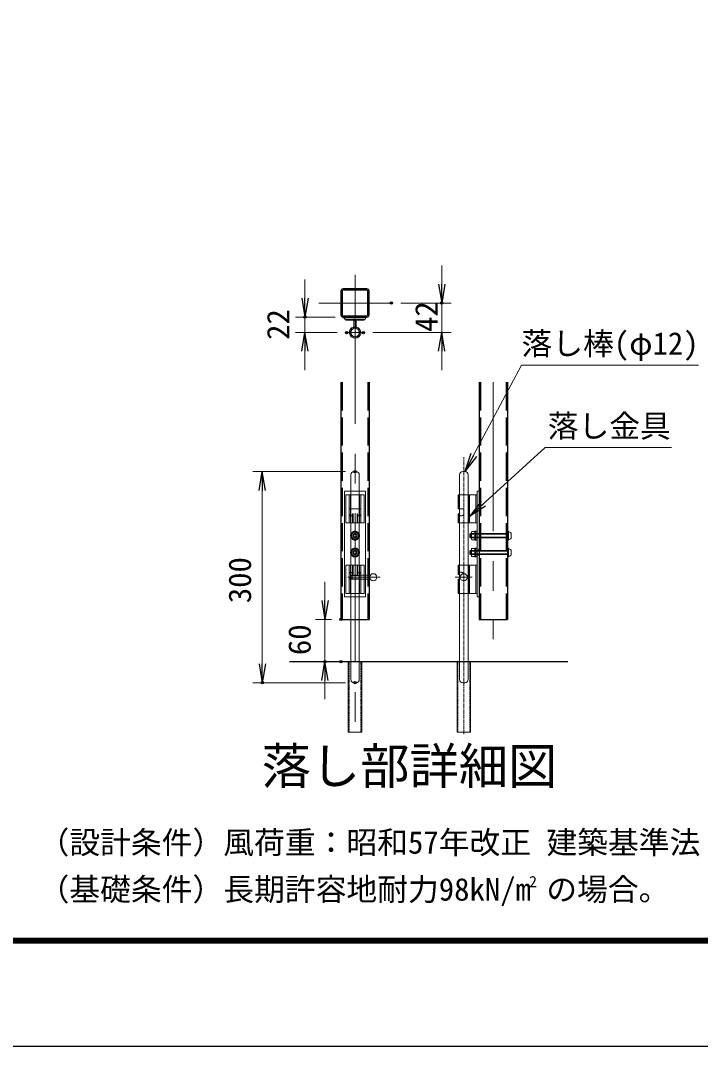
# Model space of a CAD drawing. Units: millimetres, scale not verified, with parts at other scales. Extents: x -4200 to 4200, y -2970 to 2970.
# Drawn here: x -621 to 828, y -2970 to -783 of the extents above; entities that cross this region are included whole.
import ezdxf
from ezdxf.enums import TextEntityAlignment as Align

# ---------------------------------------------------------------- set-up
doc = ezdxf.new("R2010")
doc.units = ezdxf.units.MM
doc.header["$LTSCALE"] = 10
doc.header["$PDMODE"] = 32
doc.header["$PDSIZE"] = 5
for name, pattern in [('DASHED', [7.5, 6, -1.5]), ('USER1', [50.8, 31.75, -6.35, 6.35, -6.35]), ('USER2', [0.375, 0.25, -0.125]), ('USER3', [1.125, 0.75, -0.125, 0.125, -0.125])]:
    doc.linetypes.add(name, pattern=pattern)
for name, color, linetype, lineweight in [('0-1_D-BMK', 2, 'USER1', 13), ('0-2_D-STR1', 1, 'Continuous', 25), ('0-3_D-STR4', 7, 'Continuous', 25), ('0-4_D-STR3', 3, 'Continuous', 13), ('0-5_D-STR-DIM', 7, 'Continuous', 13), ('0-7_Defpoints', 6, 'Continuous', 25), ('0-8_D-STR-TXT', 7, 'Continuous', 13), ('0-A_D-TTL-TXT', 7, 'Continuous', 25), ('0-B_D-TTL', 7, 'Continuous', 25)]:
    doc.layers.add(name, color=color, linetype=linetype, lineweight=lineweight)
doc.layers.add('0-6_0', color=7, linetype='Continuous')
doc.styles.add('ＭＳ ゴシック', font='')
doc.styles.get('ＭＳ ゴシック').set_extended_font_data('MS Gothic')

# ---------------------------------------------------------------- blocks, each defined once
blk = doc.blocks.new('_Open')
at = {"layer": '0-6_0'}
blk.add_line((-10, 1.667), (0, 0), dxfattribs=at)
blk.add_lwpolyline([(-10, -1.667), (0, 0), (-10, 0)], dxfattribs=at)

msp = doc.modelspace()

# ---------------------------------------------------------------- linework, layer by layer
at = {"layer": '0-1_D-BMK'}
for p, q in [((91.78, -1325.56), (91.78, -2304.16)), ((169.23, -1385.37), (14.32, -1385.37)), ((91.78, -1466.05), (91.78, -1407.54)), ((73.95, -1448.22), (109.6, -1448.22)), ((386.4, -1554.29), (386.4, -2101.9)), ((145.52, -1969.66), (76.28, -1969.66)), ((305.47, -1969.66), (341.62, -1969.66))]:
    msp.add_line(p, q, dxfattribs=at)
at = {"layer": '0-1_D-BMK', "linetype": 'USER3'}
msp.add_line((323.55, -2304.16), (323.55, -1714.21), dxfattribs=at)
at = {"layer": '0-2_D-STR1'}
for p, q in [((116.98, -1355.37), (66.58, -1355.37)), ((61.78, -1360.17), (61.78, -1410.57)), ((64.18, -1360.17), (64.18, -1410.57)), ((116.98, -1357.77), (66.58, -1357.77)), ((119.38, -1410.57), (119.38, -1360.17)), ((121.78, -1410.57), (121.78, -1360.17)), ((66.58, -1412.97), (116.98, -1412.97)), ((66.58, -1415.37), (116.98, -1415.37)), ((61.78, -1554.29), (61.78, -2059.66)), ((121.78, -1554.29), (121.78, -2059.66)), ((356.4, -1554.29), (356.4, -2059.66)), ((416.4, -1554.29), (416.4, -2059.66)), ((61.78, -2059.66), (121.78, -2059.66)), ((356.4, -2059.66), (416.4, -2059.66))]:
    msp.add_line(p, q, dxfattribs=at)
at = {"layer": '0-2_D-STR1', "linetype": 'DASHED'}
for p, q in [((64.18, -1554.29), (64.18, -2059.66)), ((119.38, -1554.29), (119.38, -2059.66)), ((358.8, -1554.29), (358.8, -2059.66)), ((414, -1554.29), (414, -2059.66))]:
    msp.add_line(p, q, dxfattribs=at)
at = {"layer": '0-2_D-STR1'}
for centre, radius, start, end in [((66.58, -1360.17), 4.8, 90, 180), ((116.98, -1360.17), 4.8, 0, 90), ((66.58, -1360.17), 2.4, 90, 180), ((116.98, -1360.17), 2.4, 0, 90), ((66.58, -1410.57), 4.8, 180, 270), ((66.58, -1410.57), 2.4, 180, 270), ((116.98, -1410.57), 4.8, 270, 0), ((116.98, -1410.57), 2.4, 270, 0)]:
    msp.add_arc(centre, radius, start, end, dxfattribs=at)
at = {"layer": '0-3_D-STR4'}
msp.add_line((-48.04, -2149.66), (545.04, -2149.66), dxfattribs=at)
at = {"layer": '0-4_D-STR3'}
for p, q in [((69.28, -1415.37), (114.28, -1415.37)), ((69.28, -1419.87), (69.28, -1415.37)), ((69.28, -1419.87), (114.28, -1419.87)), ((72.02, -1422.27), (72.02, -1419.87)), ((111.28, -1422.27), (111.28, -1419.87)), ((114.28, -1419.87), (114.28, -1415.37)), ((72.28, -1422.27), (88.18, -1422.27)), ((77.53, -1422.27), (88.18, -1422.27)), ((89.38, -1435.37), (89.38, -1423.47)), ((91.78, -1435.37), (91.78, -1423.47)), ((94.18, -1435.37), (94.18, -1423.47)), ((95.38, -1422.27), (111.28, -1422.27)), ((89.53, -1744.66), (94.03, -1744.66)), ((325.8, -1744.66), (321.3, -1744.66)), ((82.78, -1751.41), (82.78, -2187.91)), ((100.78, -1751.41), (100.78, -2187.91)), ((314.55, -1751.41), (314.55, -2187.91)), ((332.55, -1751.41), (332.55, -2187.91)), ((69.28, -1786.66), (69.28, -2011.66)), ((69.28, -1786.66), (114.28, -1786.66)), ((114.28, -1786.66), (114.28, -2011.66)), ((351.9, -1786.66), (356.4, -1786.66)), ((356.4, -1786.66), (356.4, -2011.66)), ((72.28, -1794.16), (111.28, -1794.16)), ((72.28, -1794.16), (72.28, -1854.16)), ((79.63, -1794.16), (79.63, -1854.16)), ((82.03, -1794.16), (82.03, -1824.16)), ((101.53, -1794.16), (101.53, -1824.16)), ((103.93, -1794.16), (103.93, -1854.16)), ((111.28, -1794.16), (111.28, -1854.16)), ((311.4, -1824.16), (311.4, -1794.16)), ((311.4, -1794.16), (351.9, -1794.16)), ((313.8, -1824.16), (313.8, -1794.16)), ((333.3, -1854.16), (333.3, -1794.16)), ((335.7, -1854.16), (335.7, -1794.16)), ((349.5, -1854.16), (349.5, -1794.16)), ((351.9, -1854.16), (351.9, -1794.16)), ((103.93, -1824.16), (79.63, -1824.16)), ((82.03, -1824.16), (82.03, -1834.66)), ((86.53, -1834.66), (86.53, -1854.16)), ((86.53, -1834.66), (86.53, -1854.16)), ((86.53, -1834.76), (87.56, -1834.76)), ((87.56, -1834.76), (87.56, -1854.16)), ((95.99, -1834.76), (95.99, -1854.16)), ((97.03, -1834.76), (95.99, -1834.76)), ((97.03, -1834.66), (97.03, -1854.16)), ((101.53, -1834.66), (101.53, -1824.16)), ((311.4, -1824.16), (323.55, -1824.16)), ((311.4, -1834.66), (311.4, -1854.16)), ((311.4, -1834.66), (313.56, -1834.66)), ((313.56, -1834.66), (313.56, -1834.91)), ((323.55, -1834.66), (323.55, -1824.16)), ((72.28, -1854.16), (111.28, -1854.16)), ((82.03, -1838.99), (82.03, -1854.16)), ((101.53, -1838.99), (101.53, -1854.16)), ((311.4, -1854.16), (351.9, -1854.16)), ((313.56, -1838.08), (313.56, -1854.16)), ((336.29, -1878.16), (337.79, -1876.66)), ((336.29, -1884.16), (336.29, -1878.16)), ((418.8, -1878.16), (336.29, -1878.16)), ((337.79, -1885.66), (337.79, -1876.66)), ((418.8, -1876.66), (337.79, -1876.66)), ((339.59, -1887.66), (339.59, -1874.5)), ((347.09, -1872.54), (340.49, -1872.54)), ((340.49, -1876.85), (347.09, -1876.85)), ((347.09, -1890.54), (347.09, -1871.79)), ((349.49, -1871.79), (347.09, -1871.79)), ((347.09, -1889.79), (347.09, -1872.54)), ((349.49, -1890.54), (349.49, -1871.79)), ((349.5, -1890.54), (349.5, -1871.79)), ((351.9, -1871.79), (349.5, -1871.79)), ((351.9, -1890.54), (351.9, -1871.79)), ((416.4, -1890.54), (416.4, -1871.79)), ((418.8, -1871.79), (416.4, -1871.79)), ((418.8, -1890.54), (418.8, -1871.79)), ((418.8, -1873.29), (418.8, -1889.04)), ((420.15, -1873.29), (418.8, -1873.29)), ((424.65, -1877.79), (424.65, -1884.54)), ((418.8, -1884.16), (336.29, -1884.16)), ((336.29, -1884.16), (337.79, -1885.66)), ((418.8, -1885.66), (337.79, -1885.66)), ((340.49, -1885.48), (347.09, -1885.48)), ((347.09, -1889.79), (340.49, -1889.79)), ((349.49, -1890.54), (347.09, -1890.54)), ((351.9, -1890.54), (349.5, -1890.54)), ((418.8, -1890.54), (416.4, -1890.54)), ((420.15, -1889.04), (418.8, -1889.04)), ((336.29, -1914.16), (337.79, -1912.66)), ((336.29, -1920.16), (336.29, -1914.16)), ((418.8, -1914.16), (336.29, -1914.16)), ((418.8, -1920.16), (336.29, -1920.16)), ((336.29, -1920.16), (337.79, -1921.66)), ((337.79, -1921.66), (337.79, -1912.66)), ((418.8, -1912.66), (337.79, -1912.66)), ((418.8, -1921.66), (337.79, -1921.66)), ((339.59, -1923.66), (339.59, -1910.5)), ((347.09, -1908.54), (340.49, -1908.54)), ((340.49, -1912.85), (347.09, -1912.85)), ((340.49, -1921.48), (347.09, -1921.48)), ((347.09, -1926.54), (347.09, -1907.79)), ((349.49, -1907.79), (347.09, -1907.79)), ((347.09, -1925.79), (347.09, -1908.54)), ((349.49, -1926.54), (349.49, -1907.79)), ((349.5, -1926.54), (349.5, -1907.79)), ((351.9, -1907.79), (349.5, -1907.79)), ((351.9, -1926.54), (351.9, -1907.79)), ((351.9, -1911.54), (356.4, -1911.54)), ((351.9, -1922.79), (356.4, -1922.79)), ((416.4, -1926.54), (416.4, -1907.79)), ((418.8, -1907.79), (416.4, -1907.79)), ((418.8, -1926.54), (418.8, -1907.79)), ((418.8, -1909.29), (418.8, -1925.04)), ((420.15, -1909.29), (418.8, -1909.29)), ((424.65, -1913.79), (424.65, -1920.54)), ((111.28, -1944.16), (72.28, -1944.16)), ((72.28, -2004.16), (72.28, -1944.16)), ((79.63, -2004.16), (79.63, -1944.16)), ((82.03, -1959.33), (82.03, -1944.16)), ((86.53, -1963.66), (86.53, -1944.16)), ((87.56, -1963.56), (87.56, -1944.16)), ((95.99, -1963.56), (95.99, -1944.16)), ((97.03, -1963.66), (97.03, -1944.16)), ((97.03, -1963.66), (97.03, -1944.16)), ((101.53, -1959.33), (101.53, -1944.16)), ((103.93, -2004.16), (103.93, -1944.16)), ((111.28, -2004.16), (111.28, -1944.16)), ((311.4, -1944.16), (351.9, -1944.16)), ((311.4, -1963.66), (311.4, -1944.16)), ((313.56, -1960.25), (313.56, -1944.16)), ((333.3, -1944.16), (333.3, -2004.16)), ((335.7, -1944.16), (335.7, -2004.16)), ((347.09, -1925.79), (340.49, -1925.79)), ((349.49, -1926.54), (347.09, -1926.54)), ((351.9, -1926.54), (349.5, -1926.54)), ((349.5, -1944.16), (349.5, -2004.16)), ((351.9, -1944.16), (351.9, -2004.16)), ((418.8, -1926.54), (416.4, -1926.54)), ((420.15, -1925.04), (418.8, -1925.04)), ((82.03, -1963.66), (82.03, -1974.16)), ((124.78, -1965.16), (82.78, -1965.16)), ((100.78, -1966.06), (82.78, -1966.06)), ((85.78, -1965.16), (85.78, -1974.16)), ((86.53, -1963.56), (87.56, -1963.56)), ((97.03, -1963.56), (95.99, -1963.56)), ((100.78, -1966.06), (103.48, -1965.16)), ((101.53, -1974.16), (101.53, -1963.66)), ((311.4, -1963.66), (313.56, -1963.66)), ((313.56, -1963.66), (313.56, -1963.42)), ((323.55, -1963.66), (323.55, -1974.16)), ((79.63, -1974.16), (103.93, -1974.16)), ((82.03, -2004.16), (82.03, -1974.16)), ((100.78, -1973.26), (82.78, -1973.26)), ((124.78, -1974.16), (82.78, -1974.16)), ((100.78, -1973.26), (103.48, -1974.16)), ((101.53, -2004.16), (101.53, -1974.16)), ((311.4, -1974.16), (311.4, -2004.16)), ((311.4, -1974.16), (314.55, -1974.16)), ((313.8, -1974.16), (313.8, -2004.16)), ((111.28, -2004.16), (72.28, -2004.16)), ((311.4, -2004.16), (351.9, -2004.16)), ((69.28, -2011.66), (114.28, -2011.66)), ((89.53, -2194.66), (94.03, -2194.66)), ((325.8, -2194.66), (321.3, -2194.66))]:
    msp.add_line(p, q, dxfattribs=at)
at = {"layer": '0-4_D-STR3', "linetype": 'USER2'}
for p, q in [((79.25, -2299.66), (79.25, -2149.66)), ((104.3, -2299.66), (104.3, -2149.66)), ((311.02, -2299.66), (311.02, -2149.66)), ((336.07, -2299.66), (336.07, -2149.66))]:
    msp.add_line(p, q, dxfattribs=at)
at = {"layer": '0-4_D-STR3'}
for points in [[(351.9, -1786.66), (351.9, -2011.66), (356.4, -2011.66)], [(106.1, -2299.66), (77.45, -2299.66), (77.45, -2149.66)], [(106.1, -2299.66), (106.1, -2149.66), (77.45, -2149.66)], [(337.87, -2299.66), (309.22, -2299.66), (309.22, -2149.66)], [(337.87, -2299.66), (337.87, -2149.66), (309.22, -2149.66)]]:
    msp.add_lwpolyline(points, dxfattribs=at)
at = {"layer": '0-4_D-STR3', "linetype": 'DASHED'}
for points in [[(91.78, -1872.54), (84.31, -1876.85), (84.31, -1885.48), (91.78, -1889.79), (99.25, -1885.48), (99.25, -1876.85)], [(91.78, -1908.54), (84.31, -1912.85), (84.31, -1921.48), (91.78, -1925.79), (99.25, -1921.48), (99.25, -1912.85)]]:
    msp.add_lwpolyline(points, close=True, dxfattribs=at)
at = {"layer": '0-4_D-STR3'}
for centre, radius in [((91.78, -1448.22), 9), ((130.78, -1969.66), 7.5), ((323.55, -1969.66), 7.5)]:
    msp.add_circle(centre, radius, dxfattribs=at)
at = {"layer": '0-4_D-STR3', "linetype": 'DASHED'}
for centre, radius in [((91.78, -1881.16), 9.38), ((91.78, -1881.16), 7.47), ((91.78, -1881.16), 4.5), ((91.78, -1881.16), 3.6), ((91.78, -1917.16), 9.38), ((91.78, -1917.16), 7.47), ((91.78, -1917.16), 4.5), ((91.78, -1917.16), 3.6)]:
    msp.add_circle(centre, radius, dxfattribs=at)
at = {"layer": '0-4_D-STR3'}
for centre, radius, start, end in [((88.18, -1423.47), 3.6, 0, 90), ((95.38, -1423.47), 3.6, 90, 180), ((91.78, -1448.22), 12.15, 105.64421, 74.35579), ((91.78, -1448.22), 9.75, 105.64421, 74.35579), ((88.18, -1423.47), 1.2, 0, 90), ((88.18, -1435.37), 1.2, 285.64421, 0), ((88.18, -1435.37), 3.6, 285.64421, 0), ((95.38, -1435.37), 3.6, 180, 254.35579), ((95.38, -1423.47), 1.2, 90, 180), ((95.38, -1435.37), 1.2, 180, 254.35579), ((89.53, -1751.41), 6.75, 90, 180), ((94.03, -1751.41), 6.75, 0, 90), ((321.3, -1751.41), 6.75, 90, 180), ((325.8, -1751.41), 6.75, 0, 90), ((317.47, -1832.86), 6.34, 196.56618, 343.43382), ((317.96, -1834.79), 4.4, 178.39007, 262.24067), ((342.61, -1874.69), 3.02, 134.39087, 225.60913), ((350.38, -1881.16), 10.78, 156.42363, 203.57637), ((420.15, -1877.79), 4.5, 0, 90), ((342.63, -1887.63), 3.03, 134.68187, 225.31813), ((420.15, -1884.54), 4.5, 270, 0), ((342.61, -1910.69), 3.02, 134.39087, 225.60913), ((350.38, -1917.16), 10.78, 156.42363, 203.57637), ((342.63, -1923.63), 3.03, 134.68187, 225.31813), ((420.15, -1913.79), 4.5, 0, 90), ((420.15, -1920.54), 4.5, 270, 0), ((317.47, -1965.47), 6.34, 31.15279, 163.43382), ((317.96, -1963.54), 4.4, 97.75933, 181.60993), ((89.53, -2187.91), 6.75, 180, 270), ((94.03, -2187.91), 6.75, 270, 0), ((321.3, -2187.91), 6.75, 180, 270), ((325.8, -2187.91), 6.75, 270, 0)]:
    msp.add_arc(centre, radius, start, end, dxfattribs=at)
for centre, major_axis, ratio, start_param, end_param in [((83.08, -1834.71), (0, -4.5), 0.766727, 4.7027468, 7.8636238), ((84.8, -1834.71), (0, -4.5), 0.615242, 4.7027468, 6.0032469), ((100.48, -1834.71), (0, -4.5), 0.766727, 4.7027468, 7.8636238), ((98.76, -1834.71), (0, -4.5), 0.615242, 0.2799384, 1.5804385), ((83.08, -1963.62), (0, 4.5), 0.766727, 4.7027468, 7.8636238), ((84.8, -1963.62), (0, 4.5), 0.615242, 0.2799384, 1.5804385), ((100.48, -1963.62), (0, 4.5), 0.766727, 4.7027468, 7.8636238), ((98.76, -1963.62), (0, 4.5), 0.615242, 4.7027468, 6.0032469)]:
    msp.add_ellipse(centre, major_axis=major_axis, ratio=ratio, start_param=start_param, end_param=end_param, dxfattribs=at)
at = {"layer": '0-5_D-STR-DIM'}
for p, q in [((276.6, -1345.37), (276.6, -1305.37)), ((-15.01, -1375.37), (-15.01, -1335.37)), ((189.23, -1385.37), (296.6, -1385.37)), ((276.6, -1448.22), (276.6, -1385.37)), ((49.28, -1415.37), (-35.01, -1415.37)), ((-15.01, -1448.22), (-15.01, -1415.37)), ((53.95, -1448.22), (-35.01, -1448.22)), ((129.6, -1448.22), (296.6, -1448.22)), ((-15.01, -1488.22), (-15.01, -1528.22)), ((276.6, -1488.22), (276.6, -1528.22)), ((71.78, -1744.66), (-125.74, -1744.66)), ((-105.74, -1784.66), (-105.74, -2154.66)), ((27.69, -2019.66), (27.69, -1979.66)), ((41.78, -2059.66), (7.69, -2059.66)), ((27.69, -2059.66), (27.69, -2149.66)), ((41.78, -2149.66), (7.69, -2149.66)), ((71.78, -2194.66), (-125.74, -2194.66)), ((27.69, -2189.66), (27.69, -2229.66))]:
    msp.add_line(p, q, dxfattribs=at)
at = {"layer": '0-7_Defpoints'}
for p in [(169.23, -1385.37), (276.6, -1385.37), (-15.01, -1415.37), (69.28, -1415.37), (73.95, -1448.22), (109.6, -1448.22), (91.78, -1744.66), (61.78, -2059.66), (27.69, -2149.66), (61.78, -2149.66), (-105.74, -2194.66), (91.78, -2194.66)]:
    msp.add_point(p, dxfattribs=at)
at = {"layer": '0-8_D-STR-TXT'}
for points in [[(823.47, -1517.6), (446.29, -1517.6), (326.73, -1742.9)], [(766.03, -1693.58), (497.07, -1693.58), (337.18, -1838.78)]]:
    msp.add_lwpolyline(points, dxfattribs=at)
at = {"layer": '0-B_D-TTL', "color": 2}
msp.add_lwpolyline([(-4200.06, 2970.23), (4199.94, 2970.23), (4199.94, -2969.77), (-4200.06, -2969.77)], close=True, dxfattribs=at)
at = {"layer": '0-B_D-TTL'}
for points in [[(-3930.06, 2750.23), (3929.94, 2750.23), (3929.94, -2749.77), (-3930.06, -2749.77)], [(-3927.56, 2747.73), (3927.44, 2747.73), (3927.44, -2747.27), (-3927.56, -2747.27)], [(-3925.06, 2745.23), (3924.94, 2745.23), (3924.94, -2744.77), (-3925.06, -2744.77)], [(-3922.56, 2742.73), (3922.44, 2742.73), (3922.44, -2742.27), (-3922.56, -2742.27)], [(-3920.06, 2740.23), (3919.94, 2740.23), (3919.94, -2739.77), (-3920.06, -2739.77)]]:
    msp.add_lwpolyline(points, close=True, dxfattribs=at)

# ---------------------------------------------------------------- block references
at = {"layer": '0-5_D-STR-DIM', "xscale": 4, "yscale": 4}
for p, rotation in [((276.6, -1385.37), 270), ((-15.01, -1415.37), 270), ((-15.01, -1448.22), 90), ((276.6, -1448.22), 90), ((-105.74, -1744.66), 90), ((27.69, -2059.66), 270), ((-105.74, -2194.66), 270), ((27.69, -2149.66), 90)]:
    msp.add_blockref('_Open', p, dxfattribs=dict(at, rotation=rotation))
at = {"layer": '0-8_D-STR-TXT', "xscale": 4, "yscale": 4}
for p, rotation in [((325.8, -1744.66), 242.04742), ((335.7, -1840.13), 222.24226)]:
    msp.add_blockref('_Open', p, dxfattribs=dict(at, rotation=rotation))

# ---------------------------------------------------------------- texts
at = {"layer": '0-5_D-STR-DIM', "style": 'ＭＳ ゴシック'}
for s, p in [('42', (282.27, -1447.15)), ('22', (-33.52, -1464.02)), ('300', (-115.34, -2025.08)), ('60', (11.94, -2135.67))]:
    msp.add_text(s, height=48.09, rotation=90, dxfattribs=at).set_placement(p, align=Align.BOTTOM_LEFT)
at = {"layer": '0-8_D-STR-TXT', "style": 'ＭＳ ゴシック'}
for s, height, p in [('落し棒(φ12)', 48.09, (446.47, -1510.05)), ('落し金具', 48.09, (502.26, -1686.03)), ('（設計条件）風荷重：昭和57年改正 建築基準法・同施行令に基づく風圧力に準拠。', 48.09, (-582.51, -2573.38)), ('（基礎条件）長期許容地耐力98kN/m の場合。', 48.09, (-582.51, -2673.38)), ('2', 24.05, (462.96, -2637.57))]:
    msp.add_text(s, height=height, dxfattribs=at).set_placement(p, align=Align.BOTTOM_LEFT)
at = {"layer": '0-A_D-TTL-TXT', "style": 'ＭＳ ゴシック'}
msp.add_text('落し部詳細図', height=76.98, dxfattribs=at).set_placement((-107.17, -2433.66), align=Align.BOTTOM_LEFT)

doc.saveas('drawing.dxf')
